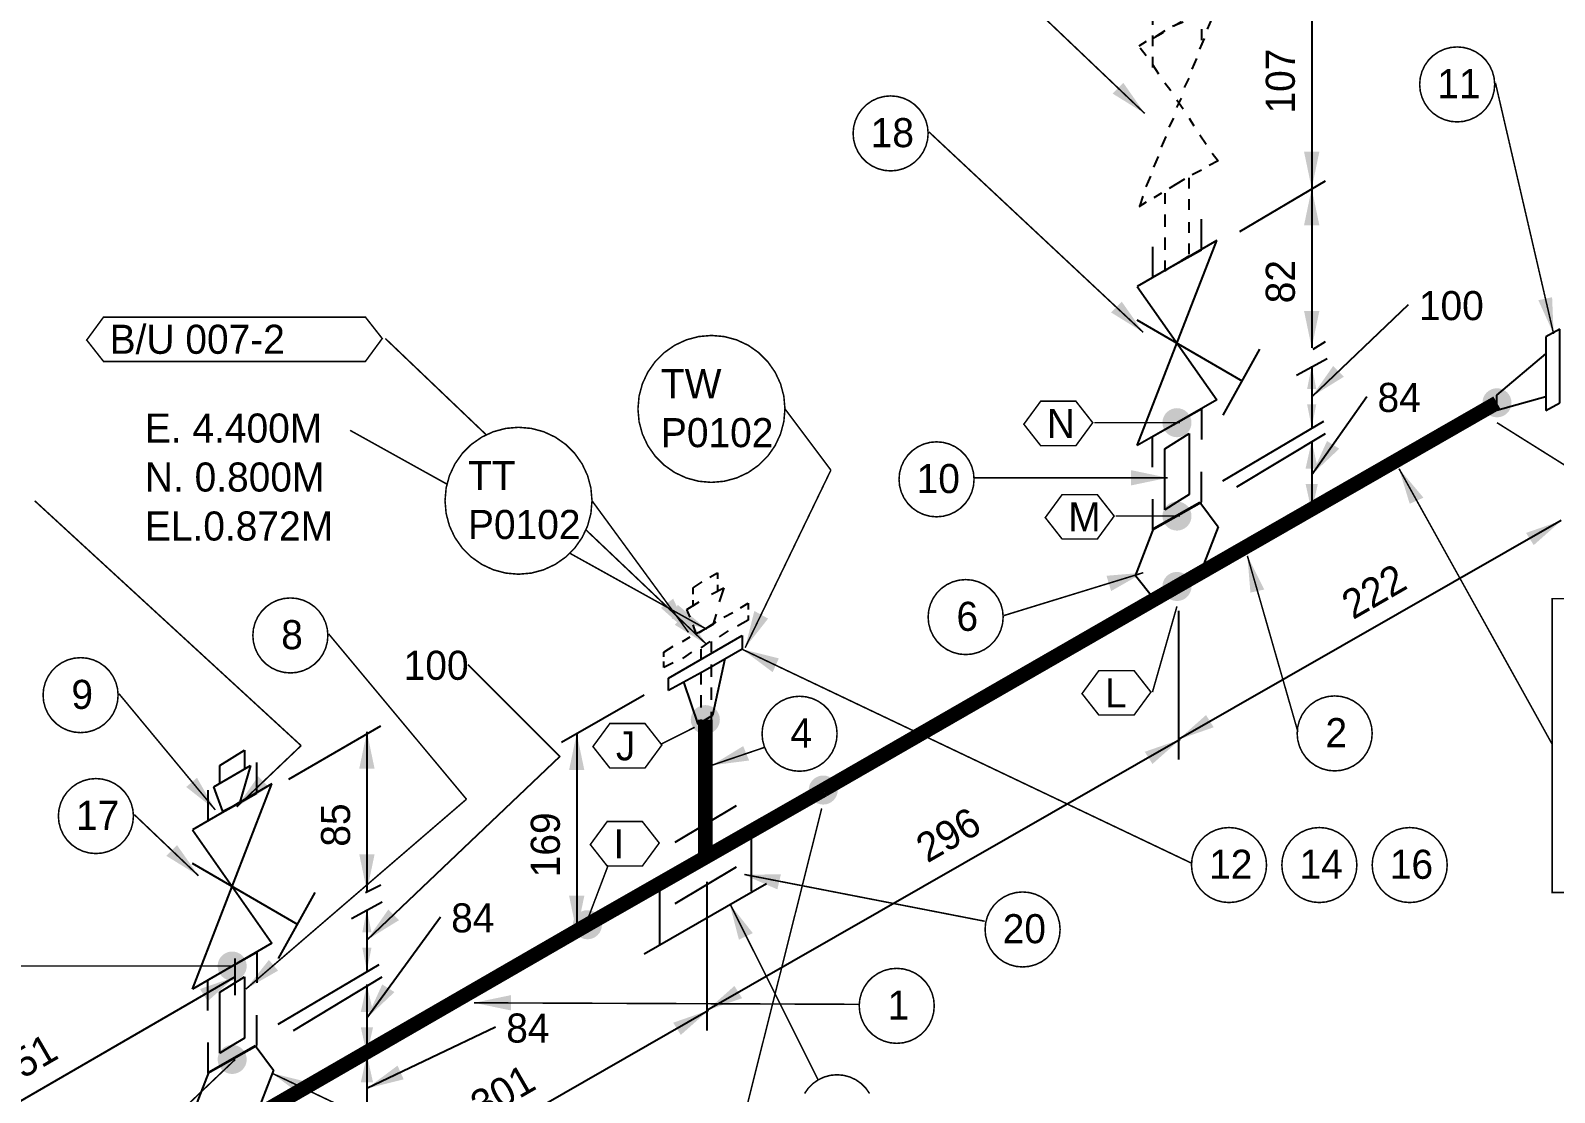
# Model space of a CAD drawing. Extents: x -4 to 431, y -3 to 272.
# Drawn here: x 75.4 to 175, y 141 to 210.4 of the extents above; entities that cross this region are included whole.
import ezdxf

# ---------------------------------------------------------------- set-up
doc = ezdxf.new("R2010")
doc.units = 0
doc.header["$LTSCALE"] = 10
doc.layers.get('0').update_dxf_attribs({"lineweight": 0})
for name, color, linetype in [('DIMENSION', 2, 'Continuous'), ('INTERNAL', 3, 'Continuous'), ('PIPE', 7, 'Continuous'), ('TEXT2', 40, 'Continuous'), ('WELDS', 7, 'Continuous')]:
    doc.layers.add(name, color=color, linetype=linetype)
doc.styles.add('framdcn', font='', dxfattribs={"height": 2.5})
doc.styles.get("Standard").update_dxf_attribs({"font": ''})
doc.styles.get('framdcn').set_extended_font_data('Franklin Gothic Medium Cond')
doc.styles.get('Standard').set_extended_font_data('Franklin Gothic Medium Cond')

# ---------------------------------------------------------------- blocks, each defined once
blk = doc.blocks.new('block10')
at = {"layer": 'TEXT2'}
blk.add_hatch(color=256, dxfattribs=at).paths.add_polyline_path([(0, 0), (2.4, -0.6), (2, -1.5)])
at = {"layer": 'TEXT2', "linetype": 'ByBlock', "const_width": 0.1, "flags": 128}
blk.add_lwpolyline([(16.8, -8), (0, 0)], dxfattribs=at)
blk = doc.blocks.new('block11')
at = {"layer": 'TEXT2'}
blk.add_hatch(color=256, dxfattribs=at).paths.add_polyline_path([(0, 0), (1.5, 1.9), (2.1, 1.2)])
at = {"layer": 'TEXT2', "linetype": 'ByBlock', "const_width": 0.1, "flags": 128}
blk.add_lwpolyline([(14.4, 12.4), (0, 0)], dxfattribs=at)
blk = doc.blocks.new('block12')
at = {"layer": 'TEXT2'}
blk.add_hatch(color=256, dxfattribs=at).paths.add_polyline_path([(0, 0), (-2.1, 1.3), (-1.4, 2)])
at = {"layer": 'TEXT2', "linetype": 'ByBlock', "const_width": 0.1, "flags": 128}
blk.add_lwpolyline([(-4.2, 4), (0, 0)], dxfattribs=at)
blk = doc.blocks.new('block13')
at = {"layer": 'TEXT2'}
blk.add_hatch(color=256, dxfattribs=at).paths.add_polyline_path([(0, 0), (1.4, 2), (2.1, 1.3)])
at = {"layer": 'TEXT2', "linetype": 'ByBlock', "const_width": 0.1, "flags": 128}
blk.add_lwpolyline([(4.2, 4), (0, 0)], dxfattribs=at)
blk = doc.blocks.new('block15')
at = {"layer": 'TEXT2'}
blk.add_hatch(color=256, dxfattribs=at).paths.add_polyline_path([(0, 0), (-1.9, 1.5), (-1.2, 2.1)])
at = {"layer": 'TEXT2', "linetype": 'ByBlock', "const_width": 0.1, "flags": 128}
blk.add_lwpolyline([(-6.3, 7.6), (0, 0)], dxfattribs=at)
blk = doc.blocks.new('block17')
at = {"layer": 'TEXT2'}
blk.add_hatch(color=256, dxfattribs=at).paths.add_polyline_path([(0, 0), (2.4, -0.6), (2, -1.5)])
at = {"layer": 'TEXT2', "linetype": 'ByBlock', "const_width": 0.1, "flags": 128}
blk.add_lwpolyline([(29.4, -14), (0, 0)], dxfattribs=at)
blk = doc.blocks.new('block18')
at = {"layer": 'TEXT2'}
blk.add_hatch(color=256, dxfattribs=at).paths.add_polyline_path([(0, 0), (0.6, 2.4), (1.5, 1.9)])
at = {"layer": 'TEXT2', "linetype": 'ByBlock', "const_width": 0.1, "flags": 128}
blk.add_lwpolyline([(5.6, 11.6), (0, 0)], dxfattribs=at)
blk = doc.blocks.new('block19')
at = {"layer": 'TEXT2', "style": 'framdcn'}
for s, p in [('TW', (0, 0)), ('P0102', (0, -3.2))]:
    blk.add_text(s, height=1.9, dxfattribs=at).set_placement(p)
blk = doc.blocks.new('block20')
at = {"layer": 'TEXT2', "style": 'framdcn'}
for s, p in [('E. 4.400M', (0, 0)), ('N. 0.800M', (0, -3.2)), ('EL.0.872M', (0, -6.4))]:
    blk.add_text(s, height=1.9, dxfattribs=at).set_placement(p)
blk = doc.blocks.new('block21')
at = {"layer": 'TEXT2', "style": 'framdcn'}
for s, p in [('TT', (0, 0)), ('P0102', (0, -3.2))]:
    blk.add_text(s, height=1.9, dxfattribs=at).set_placement(p)
blk = doc.blocks.new('block24')
at = {"layer": 'TEXT2'}
blk.add_hatch(color=256, dxfattribs=at).paths.add_polyline_path([(0, 0), (-2.1, -1.2), (-2.4, -0.2)])
at = {"layer": 'TEXT2', "linetype": 'ByBlock', "const_width": 0.1, "flags": 128}
blk.add_lwpolyline([(-9.1, -2.8), (0, 0)], dxfattribs=at)
blk = doc.blocks.new('block25')
at = {"layer": 'TEXT2'}
blk.add_hatch(color=256, dxfattribs=at).paths.add_polyline_path([(0, 0), (-2.4, -0.5), (-2.4, 0.5)])
at = {"layer": 'TEXT2', "linetype": 'ByBlock', "const_width": 0.1, "flags": 128}
blk.add_lwpolyline([(-12.6, 0), (0, 0)], dxfattribs=at)
blk = doc.blocks.new('block26')
at = {"layer": 'TEXT2'}
blk.add_hatch(color=256, dxfattribs=at).paths.add_polyline_path([(0, 0), (-2.1, 1.3), (-1.4, 2)])
at = {"layer": 'TEXT2', "linetype": 'ByBlock', "const_width": 0.1, "flags": 128}
blk.add_lwpolyline([(-14, 13.1), (0, 0)], dxfattribs=at)
blk = doc.blocks.new('block27')
at = {"layer": 'TEXT2'}
blk.add_hatch(color=256, dxfattribs=at).paths.add_polyline_path([(0, 0), (-2.1, 1.3), (-1.4, 2)])
at = {"layer": 'TEXT2', "linetype": 'ByBlock', "const_width": 0.1, "flags": 128}
blk.add_lwpolyline([(-8.4, 8), (0, 0)], dxfattribs=at)
blk = doc.blocks.new('block32')
at = {"layer": 'TEXT2'}
blk.add_hatch(color=256, dxfattribs=at).paths.add_polyline_path([(0, 0), (1.1, -2.2), (0.2, -2.4)])
at = {"layer": 'TEXT2', "linetype": 'ByBlock', "const_width": 0.1, "flags": 128}
blk.add_lwpolyline([(3.3, -11.5), (0, 0)], dxfattribs=at)
blk = doc.blocks.new('block33')
at = {"layer": 'TEXT2'}
blk.add_hatch(color=256, dxfattribs=at).paths.add_polyline_path([(0, 0), (-1, 2.2), (-0.1, 2.4)])
at = {"layer": 'TEXT2', "linetype": 'ByBlock', "const_width": 0.1, "flags": 128}
blk.add_lwpolyline([(-3.8, 16.4), (0, 0)], dxfattribs=at)
blk = doc.blocks.new('block42')
at = {"layer": 'TEXT2', "linetype": 'ByBlock', "const_width": 0.1, "flags": 128}
for points in [[(6.3, -3.5), (0, 0)], [(23.3, -13), (14.3, -8)]]:
    blk.add_lwpolyline(points, dxfattribs=at)
blk = doc.blocks.new('block52')
at = {"layer": 'PIPE', "linetype": 'ByBlock', "flags": 128}
for points in [[(1.6, 5.5), (1.6, 7.5)], [(-1.6, 5.7), (-1.6, 3.7)], [(-1.6, 3.7), (1.6, 5.5)], [(-1.5, 3.8), (1.5, 5.5)], [(1.5, 5.5), (2.7, 3.9)], [(-2.7, 0.7), (-1.5, 3.8)], [(2.7, 3.9), (1.5, 0.8)], [(-1.5, -0.8), (-2.7, 0.7)], [(0, 0), (-1.5, -0.8)], [(1.5, 0.8), (0, 0)]]:
    blk.add_lwpolyline(points, dxfattribs=at)
at = {"flags": 1}
for tag in ['Tag', 'UCI', 'Pipe Ref', 'Description', 'Key']:
    blk.add_attdef(tag, (0, 0), '', height=1, dxfattribs=at)
blk = doc.blocks.new('block53')
at = {"layer": 'PIPE', "linetype": 'ByBlock', "flags": 128}
for points in [[(-0.8, 3.5), (0.8, 4.5)], [(0.8, 4.5), (0.8, 0.5)], [(-0.8, -0.5), (-0.8, 3.5)], [(0, 0), (-0.8, -0.5)], [(0.8, 0.5), (0, 0)]]:
    blk.add_lwpolyline(points, dxfattribs=at)
at = {"flags": 1}
for tag in ['Tag', 'UCI', 'Pipe Ref', 'Description', 'Key']:
    blk.add_attdef(tag, (0, 0), '', height=1, dxfattribs=at)
blk = doc.blocks.new('block54')
at = {"layer": 'PIPE', "linetype": 'ByBlock', "flags": 128}
for points in [[(0, 12.4), (0, 14.4)], [(1, 13), (-4.2, 10)], [(-4.2, -0.4), (1, 13)], [(-3.2, 12.6), (-3.2, 10.6)], [(-3.2, 10.6), (0, 12.4)], [(-4.2, 10), (1, 2.6)], [(2.7, 3.8), (-4.2, 7.8)], [(3.8, 5.9), (1.4, 1.6)], [(-3.2, 0.2), (0, 2)], [(1, 2.6), (-1.6, 1.1)], [(0, 2), (0, 0)], [(-1.6, 1.1), (-4.2, -0.4)], [(-3.2, -1.8), (-3.2, 0.2)]]:
    blk.add_lwpolyline(points, dxfattribs=at)
at = {"flags": 1}
for tag in ['Tag', 'UCI', 'Pipe Ref', 'Description', 'Key']:
    blk.add_attdef(tag, (0, 0), '', height=1, dxfattribs=at)
blk = doc.blocks.new('block55')
at = {"layer": 'PIPE', "linetype": 'ByBlock', "flags": 128}
for points in [[(-0.8, 2.7), (0.8, 3.7)], [(0.8, 3.7), (0.8, 2.5)], [(-1.2, 1.3), (1.2, 2.7)], [(-0.8, 1.5), (-0.8, 2.7)], [(1.2, 2.7), (0.5, 0.3)], [(-0.6, -0.3), (-1.2, 1.3)], [(0, 0), (-0.6, -0.3)], [(0.5, 0.3), (0, 0)]]:
    blk.add_lwpolyline(points, dxfattribs=at)
at = {"flags": 1}
for tag in ['Tag', 'UCI', 'Pipe Ref', 'Description', 'Key']:
    blk.add_attdef(tag, (0, 0), '', height=1, dxfattribs=at)
blk = doc.blocks.new('block56')
at = {"layer": 'PIPE', "linetype": 'ByBlock', "const_width": 0.95, "flags": 128}
blk.add_lwpolyline([(23.2, 13.4), (0, 0)], dxfattribs=at)
at = {"flags": 1}
for tag in ['Tag', 'UCI', 'Pipe Ref', 'Description', 'Key']:
    blk.add_attdef(tag, (0, 0), '', height=1, dxfattribs=at)
blk = doc.blocks.new('block57')
at = {"layer": 'PIPE', "linetype": 'ByBlock', "const_width": 0.95, "flags": 128}
for points in [[(7.7, 13.4), (7.7, 4.4)], [(15.4, 8.8), (7.7, 4.4)], [(7.7, 4.4), (0, 0)]]:
    blk.add_lwpolyline(points, dxfattribs=at)
at = {"flags": 1}
for tag in ['Tag', 'UCI', 'Pipe Ref', 'Description', 'Key']:
    blk.add_attdef(tag, (0, 0), '', height=1, dxfattribs=at)
blk = doc.blocks.new('block58')
at = {"layer": 'PIPE', "linetype": 'ByBlock', "flags": 128}
for points in [[(-2.4, -0.5), (2.4, 2.3)], [(2.4, 2.3), (2.4, 1.4)], [(2.4, 1.4), (0, 0)], [(0, 0), (-2.4, -1.3)], [(0.5, -2.9), (1.3, 0.8)], [(-2.4, -1.3), (-2.4, -0.5)], [(-1.4, -0.8), (-0.5, -3.5)], [(-0.5, -3.5), (0.5, -2.9)]]:
    blk.add_lwpolyline(points, dxfattribs=at)
at = {"flags": 1}
for tag in ['Tag', 'UCI', 'Pipe Ref', 'Description', 'Key']:
    blk.add_attdef(tag, (0, 0), '', height=1, dxfattribs=at)
blk = doc.blocks.new('block59')
at = {"layer": 'PIPE', "flags": 128}
for points in [[(1.1, 0.7), (1.7, 1)], [(2.2, 1.3), (2.7, 1.6)], [(2.7, 1.6), (2.7, 1.2)], [(-0.5, -0.3), (0, 0)], [(0, 0), (0.6, 0.4)], [(2.7, 0.5), (2, 0.1)], [(2.7, 0.8), (2.7, 0.5)], [(-1.6, -0.9), (-1.1, -0.6)], [(0.2, -0.9), (-0.4, -1.3)], [(0.3, -1.6), (0.3, -0.9)], [(1.4, -0.2), (0.8, -0.6)], [(-2.8, -1.6), (-2.2, -1.2)], [(-2.8, -1.9), (-2.8, -1.6)], [(-1, -1.6), (-1.6, -2)], [(-0.4, -1.4), (-0.4, -2.1)], [(-2.8, -2.6), (-2.8, -2.2)], [(-2.2, -2.3), (-2.8, -2.6)], [(-0.4, -2.9), (-0.4, -3.7)], [(0.3, -3.2), (0.3, -2.4)], [(0.3, -4.7), (0.3, -3.9)], [(-0.4, -4.4), (-0.4, -5.2)], [(0.3, -6.2), (0.3, -5.5)], [(-0.4, -6), (-0.4, -6.7)], [(-0.4, -6.7), (0.2, -6.3)]]:
    blk.add_lwpolyline(points, dxfattribs=at)
at = {"flags": 1}
for tag in ['Tag', 'UCI', 'Pipe Ref', 'Description', 'Key']:
    blk.add_attdef(tag, (0, 0), '', height=1, dxfattribs=at)
blk = doc.blocks.new('block60')
at = {"layer": 'PIPE', "flags": 128}
for points in [[(-0.8, 2.7), (-0.2, 3.1)], [(0.3, 3.4), (0.8, 3.7)], [(0.8, 3.7), (0.8, 3.3)], [(-0.8, 2.3), (-0.8, 2.7)], [(0.4, 2.3), (1.2, 2.7)], [(0.8, 2.9), (0.8, 2.5)], [(1.2, 2.7), (0.9, 1.8)], [(-1.2, 1.3), (-0.4, 1.8)], [(-1, 0.8), (-1.2, 1.3)], [(-0.8, 1.5), (-0.8, 1.9)], [(0.7, 1), (0.5, 0.3)], [(-0.6, -0.3), (-0.8, 0.3)], [(0, 0), (-0.6, -0.3)], [(0.5, 0.3), (0, 0)]]:
    blk.add_lwpolyline(points, dxfattribs=at)
at = {"flags": 1}
for tag in ['Tag', 'UCI', 'Pipe Ref', 'Description', 'Key']:
    blk.add_attdef(tag, (0, 0), '', height=1, dxfattribs=at)
blk = doc.blocks.new('block63')
at = {"layer": 'PIPE', "linetype": 'ByBlock', "const_width": 0.95, "flags": 128}
blk.add_lwpolyline([(23.1, 13.3), (0, 0)], dxfattribs=at)
at = {"flags": 1}
for tag in ['Tag', 'UCI', 'Pipe Ref', 'Description', 'Key']:
    blk.add_attdef(tag, (0, 0), '', height=1, dxfattribs=at)
blk = doc.blocks.new('block64')
at = {"layer": 'PIPE', "linetype": 'ByBlock', "flags": 128}
for points in [[(1.6, 5.5), (1.6, 7.5)], [(-1.6, 5.7), (-1.6, 3.7)], [(-1.6, 3.7), (1.6, 5.5)], [(-1.5, 3.8), (1.5, 5.5)], [(1.5, 5.5), (2.7, 3.9)], [(-2.7, 0.7), (-1.5, 3.8)], [(2.7, 3.9), (1.5, 0.8)], [(-1.5, -0.8), (-2.7, 0.7)], [(0, 0), (-1.5, -0.8)], [(1.5, 0.8), (0, 0)]]:
    blk.add_lwpolyline(points, dxfattribs=at)
at = {"flags": 1}
for tag in ['Tag', 'UCI', 'Pipe Ref', 'Description', 'Key']:
    blk.add_attdef(tag, (0, 0), '', height=1, dxfattribs=at)
blk = doc.blocks.new('block65')
at = {"layer": 'PIPE', "linetype": 'ByBlock', "flags": 128}
for points in [[(-0.8, 3.5), (0.8, 4.5)], [(0.8, 4.5), (0.8, 0.5)], [(-0.8, -0.5), (-0.8, 3.5)], [(0, 0), (-0.8, -0.5)], [(0.8, 0.5), (0, 0)]]:
    blk.add_lwpolyline(points, dxfattribs=at)
at = {"flags": 1}
for tag in ['Tag', 'UCI', 'Pipe Ref', 'Description', 'Key']:
    blk.add_attdef(tag, (0, 0), '', height=1, dxfattribs=at)
blk = doc.blocks.new('block66')
at = {"layer": 'PIPE', "linetype": 'ByBlock', "flags": 128}
for points in [[(0, 12.4), (0, 14.4)], [(1, 13), (-4.2, 10)], [(-4.2, -0.4), (1, 13)], [(-3.2, 12.6), (-3.2, 10.6)], [(-3.2, 10.6), (0, 12.4)], [(-4.2, 10), (1, 2.6)], [(2.7, 3.8), (-4.2, 7.8)], [(3.8, 5.9), (1.4, 1.6)], [(-3.2, 0.2), (0, 2)], [(1, 2.6), (-1.6, 1.1)], [(0, 2), (0, 0)], [(-1.6, 1.1), (-4.2, -0.4)], [(-3.2, -1.8), (-3.2, 0.2)]]:
    blk.add_lwpolyline(points, dxfattribs=at)
at = {"flags": 1}
for tag in ['Tag', 'UCI', 'Pipe Ref', 'Description', 'Key']:
    blk.add_attdef(tag, (0, 0), '', height=1, dxfattribs=at)
blk = doc.blocks.new('block67')
at = {"layer": 'PIPE', "flags": 128}
for points in [[(2.5, 11.4), (2.7, 12)], [(1.5, 11.3), (0.9, 11)], [(2.6, 11.9), (2.1, 11.6)], [(-0.8, 10), (-1.4, 9.6)], [(0.3, 10.6), (-0.2, 10.3)], [(2, 10.1), (2.3, 10.8)], [(-2, 9.3), (-2.5, 9)], [(1.5, 8.8), (1.8, 9.5)], [(-2.4, 8.9), (-2, 8.4)], [(1, 7.5), (1.3, 8.2)], [(-1.6, 7.8), (-1.2, 7.2)], [(-0.8, 6.6), (-0.4, 6.1)], [(0.5, 6.3), (0.8, 6.9)], [(0, 5), (0.3, 5.6)], [(0, 5.5), (0.4, 4.9)], [(-0.5, 3.7), (-0.2, 4.3)], [(0.8, 4.3), (1.1, 3.8)], [(-1, 2.4), (-0.7, 3.1)], [(1.5, 3.2), (1.9, 2.6)], [(2.3, 2), (2.7, 1.5)], [(-1.5, 1.1), (-1.2, 1.8)], [(2.7, 1.5), (2.1, 1.2)], [(-2, -0.2), (-1.7, 0.5)], [(0, 0), (-0.5, -0.3)], [(0.5, 0.3), (0, 0)], [(0.8, -0.3), (0.8, 0.4)], [(1.6, 0.9), (1, 0.6)], [(-2.4, -1.4), (-2.2, -0.8)], [(-1, -0.6), (-1.5, -0.9)], [(-0.8, -0.6), (-0.8, -1.3)], [(-2, -1.2), (-2.5, -1.5)], [(0.8, -1.7), (0.8, -1)], [(-0.8, -2), (-0.8, -2.8)], [(0.8, -3.2), (0.8, -2.5)], [(-0.8, -3.5), (-0.8, -4.3)], [(0.8, -4.6), (0.8, -3.9)], [(0.3, -5), (0.8, -4.7)], [(-0.8, -5), (-0.8, -5.7)], [(-0.8, -5.7), (-0.2, -5.3)]]:
    blk.add_lwpolyline(points, dxfattribs=at)
at = {"flags": 1}
for tag in ['Tag', 'UCI', 'Pipe Ref', 'Description', 'Key']:
    blk.add_attdef(tag, (0, 0), '', height=1, dxfattribs=at)
blk = doc.blocks.new('block68')
at = {"layer": 'PIPE', "flags": 128}
for points in [[(0, 4.5), (0, 3.7)], [(0, 3), (0, 2.3)], [(-3.2, 2.7), (-3.2, 1.9)], [(-0.6, 2.1), (0, 2.4)], [(-3.2, 1.2), (-3.2, 0.5)], [(-3.2, 0.6), (-2.5, 1)], [(-1.9, 1.4), (-1.2, 1.7)], [(0, 1.6), (0, 0.9)], [(-0.6, -0.3), (0, 0)], [(0, 0.2), (0, -0.5)], [(-3.2, -0.2), (-3.2, -0.9)], [(-1.9, -1), (-1.2, -0.7)], [(-3.2, -1.8), (-2.5, -1.4)], [(-3.2, -1.6), (-3.2, -2.3)], [(0, -1.2), (0, -1.9)], [(-3.2, -3), (-3.2, -3.7)]]:
    blk.add_lwpolyline(points, dxfattribs=at)
at = {"flags": 1}
for tag in ['Tag', 'UCI', 'Pipe Ref', 'Description', 'Key']:
    blk.add_attdef(tag, (0, 0), '', height=1, dxfattribs=at)
blk = doc.blocks.new('block70')
at = {"layer": 'PIPE', "linetype": 'ByBlock', "const_width": 0.95, "flags": 128}
blk.add_lwpolyline([(20.9, 12), (0, 0)], dxfattribs=at)
at = {"flags": 1}
for tag in ['Tag', 'UCI', 'Pipe Ref', 'Description', 'Key']:
    blk.add_attdef(tag, (0, 0), '', height=1, dxfattribs=at)
blk = doc.blocks.new('block71')
at = {"layer": 'PIPE', "linetype": 'ByBlock', "flags": 128}
for points in [[(0.9, 2.9), (0, 2.4)], [(0, 2.4), (0, 0)], [(0.9, -1.9), (0.9, 2.9)], [(-3.2, -1.4), (0, 1.3)], [(0, 0), (0, -2.4)], [(-3.2, -2.4), (-3.2, -1.4)], [(0, -1.5), (-3.2, -2.4)], [(0, -2.4), (0.9, -1.9)]]:
    blk.add_lwpolyline(points, dxfattribs=at)
at = {"flags": 1}
for tag in ['Tag', 'UCI', 'Pipe Ref', 'Description', 'Key']:
    blk.add_attdef(tag, (0, 0), '', height=1, dxfattribs=at)
blk = doc.blocks.new('block81')
at = {"layer": 'WELDS'}
h = blk.add_hatch(color=256, dxfattribs=at)
edge = h.paths.add_edge_path(flags=0)
edge.add_arc((0, 0), 0.95, 0, 360)
at = {"flags": 1}
for tag in ['Tag', 'UCI', 'Pipe Ref', 'Description', 'Key']:
    blk.add_attdef(tag, (0, 0), '', height=1, dxfattribs=at)
blk = doc.blocks.new('block82')
at = {"layer": 'WELDS'}
h = blk.add_hatch(color=256, dxfattribs=at)
edge = h.paths.add_edge_path(flags=0)
edge.add_arc((0, 0), 0.95, 0, 360)
at = {"flags": 1}
for tag in ['Tag', 'UCI', 'Pipe Ref', 'Description', 'Key']:
    blk.add_attdef(tag, (0, 0), '', height=1, dxfattribs=at)
blk = doc.blocks.new('block83')
at = {"layer": 'WELDS'}
h = blk.add_hatch(color=256, dxfattribs=at)
edge = h.paths.add_edge_path(flags=0)
edge.add_arc((0, 0), 0.95, 0, 360)
at = {"flags": 1}
for tag in ['Tag', 'UCI', 'Pipe Ref', 'Description', 'Key']:
    blk.add_attdef(tag, (0, 0), '', height=1, dxfattribs=at)
blk = doc.blocks.new('block84')
at = {"layer": 'WELDS'}
h = blk.add_hatch(color=256, dxfattribs=at)
edge = h.paths.add_edge_path(flags=0)
edge.add_arc((0, 0), 0.95, 0, 360)
at = {"flags": 1}
for tag in ['Tag', 'UCI', 'Pipe Ref', 'Description', 'Key']:
    blk.add_attdef(tag, (0, 0), '', height=1, dxfattribs=at)
blk = doc.blocks.new('block85')
at = {"layer": 'WELDS'}
h = blk.add_hatch(color=256, dxfattribs=at)
edge = h.paths.add_edge_path(flags=0)
edge.add_arc((0, 0), 0.95, 0, 360)
at = {"flags": 1}
for tag in ['Tag', 'UCI', 'Pipe Ref', 'Description', 'Key']:
    blk.add_attdef(tag, (0, 0), '', height=1, dxfattribs=at)
blk = doc.blocks.new('block86')
at = {"layer": 'WELDS'}
h = blk.add_hatch(color=256, dxfattribs=at)
edge = h.paths.add_edge_path(flags=0)
edge.add_arc((0, 0), 0.95, 0, 360)
at = {"flags": 1}
for tag in ['Tag', 'UCI', 'Pipe Ref', 'Description', 'Key']:
    blk.add_attdef(tag, (0, 0), '', height=1, dxfattribs=at)
blk = doc.blocks.new('block87')
at = {"layer": 'WELDS'}
h = blk.add_hatch(color=256, dxfattribs=at)
edge = h.paths.add_edge_path(flags=0)
edge.add_arc((0, 0), 0.95, 0, 360)
at = {"flags": 1}
for tag in ['Tag', 'UCI', 'Pipe Ref', 'Description', 'Key']:
    blk.add_attdef(tag, (0, 0), '', height=1, dxfattribs=at)
blk = doc.blocks.new('block88')
at = {"layer": 'WELDS'}
h = blk.add_hatch(color=256, dxfattribs=at)
edge = h.paths.add_edge_path(flags=0)
edge.add_arc((0, 0), 0.95, 0, 360)
at = {"flags": 1}
for tag in ['Tag', 'UCI', 'Pipe Ref', 'Description', 'Key']:
    blk.add_attdef(tag, (0, 0), '', height=1, dxfattribs=at)
blk = doc.blocks.new('block89')
at = {"layer": 'WELDS'}
h = blk.add_hatch(color=256, dxfattribs=at)
edge = h.paths.add_edge_path(flags=0)
edge.add_arc((0, 0), 0.95, 0, 360)
at = {"flags": 1}
for tag in ['Tag', 'UCI', 'Pipe Ref', 'Description', 'Key']:
    blk.add_attdef(tag, (0, 0), '', height=1, dxfattribs=at)

msp = doc.modelspace()

# ---------------------------------------------------------------- hatches: boundary and pattern name
at = {"layer": 'DIMENSION'}
for points in [[(159.1, 200.1), (158.6, 202.5), (159.6, 202.5)], [(159.1, 200.1), (159.6, 197.7), (158.6, 197.7)], [(159.1, 189.7), (158.6, 192.1), (159.6, 192.1)], [(159.1, 188.5), (159.4, 187), (158.8, 187)], [(159.1, 186.5), (160.5, 188.5), (161.2, 187.8)], [(159.1, 184.5), (158.8, 186), (159.4, 186)], [(159.1, 183.6), (159.5, 181.8), (158.7, 181.8)], [(159.1, 181.4), (160.1, 183.6), (160.9, 183.1)], [(159.1, 179), (158.7, 180.8), (159.5, 180.8)], [(175.4, 178.4), (173.6, 176.8), (173.1, 177.6)], [(150.4, 164.1), (152.2, 165.7), (152.7, 164.9)], [(97.4, 164.6), (97.9, 162.2), (96.9, 162.2)], [(111.1, 164.5), (111.6, 162.1), (110.6, 162.1)], [(150.5, 164.1), (148.7, 162.5), (148.2, 163.3)], [(97.4, 154.2), (96.9, 156.6), (97.9, 156.6)], [(111.1, 151.5), (110.6, 153.9), (111.6, 153.9)], [(97.4, 153), (97.7, 151.5), (97.1, 151.5)], [(97.4, 151), (98.8, 153), (99.5, 152.3)], [(97.4, 149), (97.1, 150.5), (97.7, 150.5)], [(88.8, 148.6), (87, 147), (86.5, 147.8)], [(97.4, 148.1), (97.8, 146.3), (97, 146.3)], [(97.4, 145.9), (98.4, 148.1), (99.2, 147.6)], [(119.6, 146.4), (121.4, 148), (121.9, 147.2)], [(119.7, 146.4), (117.9, 144.8), (117.4, 145.6)], [(97.4, 143.5), (97, 145.3), (97.8, 145.3)], [(97.4, 143.5), (97.8, 141.7), (97, 141.7)], [(97.4, 141.3), (99.4, 142.8), (99.8, 141.9)]]:
    msp.add_hatch(color=256, dxfattribs=at).paths.add_polyline_path(points)
at = {"layer": 'TEXT2'}
for points in [[(164.8, 181.8), (166.4, 179.9), (165.5, 179.5)], [(118.4, 171.1), (116.6, 172.7), (117.4, 173.3)], [(119.6, 171.3), (117.3, 172), (117.7, 172.9)], [(119.6, 170.3), (117.5, 171.6), (118.2, 172.3)], [(119.922, 162.417), (121.972, 163.67), (122.362, 162.728)], [(121.999, 155.273), (124.434, 155.289), (124.206, 154.31)], [(121.09, 153.359), (122.603, 151.451), (121.692, 151.027)], [(104.4, 146.9), (106.8, 147.4), (106.8, 146.4)]]:
    msp.add_hatch(color=256, dxfattribs=at).paths.add_polyline_path(points)

# ---------------------------------------------------------------- linework, layer by layer
at = {"layer": 'DIMENSION', "linetype": 'ByBlock', "flags": 128}
for points in [[(159.1, 215.7), (159.1, 200.1)], [(154.4, 197.3), (160, 200.6)], [(159.1, 200.1), (159.1, 189.7)], [(165.4, 192.5), (159.1, 186.5)], [(159.2, 189.6), (160, 190.1)], [(158.1, 187.9), (160.1, 189)], [(159.1, 188.5), (159.1, 184.5)], [(162.7, 186.5), (159.1, 181.4)], [(153.3, 181), (159.9, 184.9)], [(154.2, 180.6), (160, 184.1)], [(159.1, 183.6), (159.1, 179)], [(158.1, 178.4), (160.1, 179.5)], [(175.4, 178.4), (150.4, 164.1)], [(150.4, 172.5), (150.4, 162.8)], [(104, 169), (110, 163)], [(115.5, 167), (110.1, 163.9)], [(92.3, 161.5), (98.3, 165)], [(97.4, 164.6), (97.4, 154.2)], [(111.1, 164.5), (111.1, 151.5)], [(150.5, 164.1), (119.6, 146.4)], [(110, 163), (97.4, 151)], [(97.3, 154.1), (98.3, 154.6)], [(119.6, 154.8), (119.6, 145.1)], [(96.4, 152.4), (98.4, 153.5)], [(97.4, 153), (97.4, 149)], [(102.2, 152.5), (97.4, 145.9)], [(112, 152), (110, 150.9)], [(88.8, 147.4), (88.8, 149.8)], [(91.6, 145.5), (98.2, 149.4)], [(88.8, 148.6), (61, 132.5)], [(92.6, 145.1), (98.4, 148.6)], [(97.4, 148.1), (97.4, 143.5)], [(119.7, 146.4), (88.7, 128.6)], [(105.8, 145.3), (97.4, 141.3)], [(96.4, 142.9), (98.4, 144)], [(97.4, 143.5), (97.4, 138.9)]]:
    msp.add_lwpolyline(points, dxfattribs=at)
at = {"layer": 'INTERNAL', "linetype": 'ByBlock', "const_width": 0.1, "flags": 128}
msp.add_lwpolyline([(80.2, 188.8), (79.1, 190.2), (80.2, 191.7), (97.3, 191.7), (98.4, 190.3), (97.3, 188.8)], close=True, dxfattribs=at)
for points in [[(105.2, 184), (98.6, 190.3)], [(105.2, 184), (98.6, 190.3)], [(105.2, 184), (98.6, 190.3)], [(105.2, 184), (98.6, 190.3)], [(105.2, 184), (98.6, 190.3)], [(119.6, 170.3), (111.7, 177.8)], [(119.6, 170.3), (111.7, 177.8)], [(119.6, 170.3), (111.7, 177.8)], [(119.6, 170.3), (111.7, 177.8)], [(119.6, 170.3), (111.7, 177.8)]]:
    msp.add_lwpolyline(points, dxfattribs=at)
at = {"layer": 'PIPE', "linetype": 'ByBlock', "flags": 128}
for points in [[(121.519, 159.762), (117.519, 157.362)], [(122.5, 158.2), (122.5, 154.2)], [(121.519, 155.762), (117.519, 153.362)], [(115.5, 150.1), (123.5, 154.7)], [(116.5, 154.7), (116.5, 150.7)]]:
    msp.add_lwpolyline(points, dxfattribs=at)
at = {"layer": 'TEXT2', "linetype": 'ByBlock', "const_width": 0.1, "flags": 128}
for points in [[(171.013, 206.475), (170.902, 206.062), (170.722, 205.675), (170.477, 205.325), (170.175, 205.023), (169.825, 204.778), (169.438, 204.598), (169.025, 204.487), (168.6, 204.45), (168.175, 204.487), (167.762, 204.598), (167.375, 204.778), (167.025, 205.023), (166.723, 205.325), (166.478, 205.675), (166.298, 206.062), (166.187, 206.475), (166.15, 206.9), (166.187, 207.325), (166.298, 207.738), (166.478, 208.125), (166.723, 208.475), (167.025, 208.777), (167.375, 209.022), (167.762, 209.202), (168.175, 209.313), (168.6, 209.35), (169.025, 209.313), (169.438, 209.202), (169.825, 209.022), (170.175, 208.777), (170.477, 208.475), (170.722, 208.125), (170.902, 207.738), (171.013, 207.325), (171.05, 206.9)], [(134.013, 203.275), (133.902, 202.862), (133.722, 202.475), (133.477, 202.125), (133.175, 201.823), (132.825, 201.578), (132.438, 201.398), (132.025, 201.287), (131.6, 201.25), (131.175, 201.287), (130.762, 201.398), (130.375, 201.578), (130.025, 201.823), (129.723, 202.125), (129.478, 202.475), (129.298, 202.862), (129.187, 203.275), (129.15, 203.7), (129.187, 204.125), (129.298, 204.538), (129.478, 204.925), (129.723, 205.275), (130.025, 205.577), (130.375, 205.822), (130.762, 206.002), (131.175, 206.113), (131.6, 206.15), (132.025, 206.113), (132.438, 206.002), (132.825, 205.822), (133.175, 205.577), (133.477, 205.275), (133.722, 204.925), (133.902, 204.538), (134.013, 204.125), (134.05, 203.7)], [(124.627, 184.866), (124.411, 184.058), (124.057, 183.3), (123.577, 182.615), (122.985, 182.023), (122.3, 181.543), (121.542, 181.189), (120.734, 180.973), (119.9, 180.9), (119.066, 180.973), (118.258, 181.189), (117.5, 181.543), (116.815, 182.023), (116.223, 182.615), (115.743, 183.3), (115.389, 184.058), (115.173, 184.866), (115.1, 185.7), (115.173, 186.534), (115.389, 187.342), (115.743, 188.1), (116.223, 188.785), (116.815, 189.377), (117.5, 189.857), (118.258, 190.211), (119.066, 190.427), (119.9, 190.5), (120.734, 190.427), (121.542, 190.211), (122.3, 189.857), (122.985, 189.377), (123.577, 188.785), (124.057, 188.1), (124.411, 187.342), (124.627, 186.534), (124.7, 185.7)], [(112.027, 178.866), (111.811, 178.058), (111.457, 177.3), (110.977, 176.615), (110.385, 176.023), (109.7, 175.543), (108.942, 175.189), (108.134, 174.973), (107.3, 174.9), (106.466, 174.973), (105.658, 175.189), (104.9, 175.543), (104.215, 176.023), (103.623, 176.615), (103.143, 177.3), (102.789, 178.058), (102.573, 178.866), (102.5, 179.7), (102.573, 180.534), (102.789, 181.342), (103.143, 182.1), (103.623, 182.785), (104.215, 183.377), (104.9, 183.857), (105.658, 184.211), (106.466, 184.427), (107.3, 184.5), (108.134, 184.427), (108.942, 184.211), (109.7, 183.857), (110.385, 183.377), (110.977, 182.785), (111.457, 182.1), (111.811, 181.342), (112.027, 180.534), (112.1, 179.7)], [(137.013, 180.675), (136.902, 180.262), (136.722, 179.875), (136.477, 179.525), (136.175, 179.223), (135.825, 178.978), (135.438, 178.798), (135.025, 178.687), (134.6, 178.65), (134.175, 178.687), (133.762, 178.798), (133.375, 178.978), (133.025, 179.223), (132.723, 179.525), (132.478, 179.875), (132.298, 180.262), (132.187, 180.675), (132.15, 181.1), (132.187, 181.525), (132.298, 181.938), (132.478, 182.325), (132.723, 182.675), (133.025, 182.977), (133.375, 183.222), (133.762, 183.402), (134.175, 183.513), (134.6, 183.55), (135.025, 183.513), (135.438, 183.402), (135.825, 183.222), (136.175, 182.977), (136.477, 182.675), (136.722, 182.325), (136.902, 181.938), (137.013, 181.525), (137.05, 181.1)], [(138.913, 171.675), (138.802, 171.262), (138.622, 170.875), (138.377, 170.525), (138.075, 170.223), (137.725, 169.978), (137.338, 169.798), (136.925, 169.687), (136.5, 169.65), (136.075, 169.687), (135.662, 169.798), (135.275, 169.978), (134.925, 170.223), (134.623, 170.525), (134.378, 170.875), (134.198, 171.262), (134.087, 171.675), (134.05, 172.1), (134.087, 172.525), (134.198, 172.938), (134.378, 173.325), (134.623, 173.675), (134.925, 173.977), (135.275, 174.222), (135.662, 174.402), (136.075, 174.513), (136.5, 174.55), (136.925, 174.513), (137.338, 174.402), (137.725, 174.222), (138.075, 173.977), (138.377, 173.675), (138.622, 173.325), (138.802, 172.938), (138.913, 172.525), (138.95, 172.1)], [(94.813, 170.475), (94.702, 170.062), (94.522, 169.675), (94.277, 169.325), (93.975, 169.023), (93.625, 168.778), (93.238, 168.598), (92.825, 168.487), (92.4, 168.45), (91.975, 168.487), (91.562, 168.598), (91.175, 168.778), (90.825, 169.023), (90.523, 169.325), (90.278, 169.675), (90.098, 170.062), (89.987, 170.475), (89.95, 170.9), (89.987, 171.325), (90.098, 171.738), (90.278, 172.125), (90.523, 172.475), (90.825, 172.777), (91.175, 173.022), (91.562, 173.202), (91.975, 173.313), (92.4, 173.35), (92.825, 173.313), (93.238, 173.202), (93.625, 173.022), (93.975, 172.777), (94.277, 172.475), (94.522, 172.125), (94.702, 171.738), (94.813, 171.325), (94.85, 170.9)], [(174.8, 154.1), (174.8, 173.3), (216, 173.3), (216, 154.1)], [(81.113, 166.575), (81.002, 166.162), (80.822, 165.775), (80.577, 165.425), (80.275, 165.123), (79.925, 164.878), (79.538, 164.698), (79.125, 164.587), (78.7, 164.55), (78.275, 164.587), (77.862, 164.698), (77.475, 164.878), (77.125, 165.123), (76.823, 165.425), (76.578, 165.775), (76.398, 166.162), (76.287, 166.575), (76.25, 167), (76.287, 167.425), (76.398, 167.838), (76.578, 168.225), (76.823, 168.575), (77.125, 168.877), (77.475, 169.122), (77.862, 169.302), (78.275, 169.413), (78.7, 169.45), (79.125, 169.413), (79.538, 169.302), (79.925, 169.122), (80.275, 168.877), (80.577, 168.575), (80.822, 168.225), (81.002, 167.838), (81.113, 167.425), (81.15, 167)], [(128.067, 164.052), (127.957, 163.639), (127.776, 163.252), (127.531, 162.903), (127.229, 162.601), (126.879, 162.356), (126.492, 162.175), (126.08, 162.065), (125.654, 162.027), (125.229, 162.065), (124.816, 162.175), (124.429, 162.356), (124.08, 162.601), (123.778, 162.903), (123.533, 163.252), (123.352, 163.639), (123.242, 164.052), (123.204, 164.477), (123.242, 164.903), (123.352, 165.315), (123.533, 165.702), (123.778, 166.052), (124.08, 166.354), (124.429, 166.599), (124.816, 166.78), (125.229, 166.89), (125.654, 166.927), (126.08, 166.89), (126.492, 166.78), (126.879, 166.599), (127.229, 166.354), (127.531, 166.052), (127.776, 165.702), (127.957, 165.315), (128.067, 164.903), (128.104, 164.477)], [(163.013, 164.075), (162.902, 163.662), (162.722, 163.275), (162.477, 162.925), (162.175, 162.623), (161.825, 162.378), (161.438, 162.198), (161.025, 162.087), (160.6, 162.05), (160.175, 162.087), (159.762, 162.198), (159.375, 162.378), (159.025, 162.623), (158.723, 162.925), (158.478, 163.275), (158.298, 163.662), (158.187, 164.075), (158.15, 164.5), (158.187, 164.925), (158.298, 165.338), (158.478, 165.725), (158.723, 166.075), (159.025, 166.377), (159.375, 166.622), (159.762, 166.802), (160.175, 166.913), (160.6, 166.95), (161.025, 166.913), (161.438, 166.802), (161.825, 166.622), (162.175, 166.377), (162.477, 166.075), (162.722, 165.725), (162.902, 165.338), (163.013, 164.925), (163.05, 164.5)], [(82.113, 158.675), (82.002, 158.262), (81.822, 157.875), (81.577, 157.525), (81.275, 157.223), (80.925, 156.978), (80.538, 156.798), (80.125, 156.687), (79.7, 156.65), (79.275, 156.687), (78.862, 156.798), (78.475, 156.978), (78.125, 157.223), (77.823, 157.525), (77.578, 157.875), (77.398, 158.262), (77.287, 158.675), (77.25, 159.1), (77.287, 159.525), (77.398, 159.938), (77.578, 160.325), (77.823, 160.675), (78.125, 160.977), (78.475, 161.222), (78.862, 161.402), (79.275, 161.513), (79.7, 161.55), (80.125, 161.513), (80.538, 161.402), (80.925, 161.222), (81.275, 160.977), (81.577, 160.675), (81.822, 160.325), (82.002, 159.938), (82.113, 159.525), (82.15, 159.1)], [(156.113, 155.475), (156.002, 155.062), (155.822, 154.675), (155.577, 154.325), (155.275, 154.023), (154.925, 153.778), (154.538, 153.598), (154.125, 153.487), (153.7, 153.45), (153.275, 153.487), (152.862, 153.598), (152.475, 153.778), (152.125, 154.023), (151.823, 154.325), (151.578, 154.675), (151.398, 155.062), (151.287, 155.475), (151.25, 155.9), (151.287, 156.325), (151.398, 156.738), (151.578, 157.125), (151.823, 157.475), (152.125, 157.777), (152.475, 158.022), (152.862, 158.202), (153.275, 158.313), (153.7, 158.35), (154.125, 158.313), (154.538, 158.202), (154.925, 158.022), (155.275, 157.777), (155.577, 157.475), (155.822, 157.125), (156.002, 156.738), (156.113, 156.325), (156.15, 155.9)], [(162.013, 155.475), (161.902, 155.062), (161.722, 154.675), (161.477, 154.325), (161.175, 154.023), (160.825, 153.778), (160.438, 153.598), (160.025, 153.487), (159.6, 153.45), (159.175, 153.487), (158.762, 153.598), (158.375, 153.778), (158.025, 154.023), (157.723, 154.325), (157.478, 154.675), (157.298, 155.062), (157.187, 155.475), (157.15, 155.9), (157.187, 156.325), (157.298, 156.738), (157.478, 157.125), (157.723, 157.475), (158.025, 157.777), (158.375, 158.022), (158.762, 158.202), (159.175, 158.313), (159.6, 158.35), (160.025, 158.313), (160.438, 158.202), (160.825, 158.022), (161.175, 157.777), (161.477, 157.475), (161.722, 157.125), (161.902, 156.738), (162.013, 156.325), (162.05, 155.9)], [(167.913, 155.475), (167.802, 155.062), (167.622, 154.675), (167.377, 154.325), (167.075, 154.023), (166.725, 153.778), (166.338, 153.598), (165.925, 153.487), (165.5, 153.45), (165.075, 153.487), (164.662, 153.598), (164.275, 153.778), (163.925, 154.023), (163.623, 154.325), (163.378, 154.675), (163.198, 155.062), (163.087, 155.475), (163.05, 155.9), (163.087, 156.325), (163.198, 156.738), (163.378, 157.125), (163.623, 157.475), (163.925, 157.777), (164.275, 158.022), (164.662, 158.202), (165.075, 158.313), (165.5, 158.35), (165.925, 158.313), (166.338, 158.202), (166.725, 158.022), (167.075, 157.777), (167.377, 157.475), (167.622, 157.125), (167.802, 156.738), (167.913, 156.325), (167.95, 155.9)], [(142.631, 151.266), (142.521, 150.853), (142.34, 150.466), (142.095, 150.116), (141.793, 149.814), (141.444, 149.569), (141.057, 149.389), (140.644, 149.278), (140.219, 149.241), (139.793, 149.278), (139.381, 149.389), (138.994, 149.569), (138.644, 149.814), (138.342, 150.116), (138.097, 150.466), (137.916, 150.853), (137.806, 151.266), (137.769, 151.691), (137.806, 152.116), (137.916, 152.529), (138.097, 152.916), (138.342, 153.266), (138.644, 153.568), (138.994, 153.813), (139.381, 153.993), (139.793, 154.104), (140.219, 154.141), (140.644, 154.104), (141.057, 153.993), (141.444, 153.813), (141.793, 153.568), (142.095, 153.266), (142.34, 152.916), (142.521, 152.529), (142.631, 152.116), (142.669, 151.691)], [(134.413, 146.275), (134.302, 145.862), (134.122, 145.475), (133.877, 145.125), (133.575, 144.823), (133.225, 144.578), (132.838, 144.398), (132.425, 144.287), (132, 144.25), (131.575, 144.287), (131.162, 144.398), (130.775, 144.578), (130.425, 144.823), (130.123, 145.125), (129.878, 145.475), (129.698, 145.862), (129.587, 146.275), (129.55, 146.7), (129.587, 147.125), (129.698, 147.538), (129.878, 147.925), (130.123, 148.275), (130.425, 148.577), (130.775, 148.822), (131.162, 149.002), (131.575, 149.113), (132, 149.15), (132.425, 149.113), (132.838, 149.002), (133.225, 148.822), (133.575, 148.577), (133.877, 148.275), (134.122, 147.925), (134.302, 147.538), (134.413, 147.125), (134.45, 146.7)]]:
    msp.add_lwpolyline(points, close=True, dxfattribs=at)
at = {"layer": 'TEXT2', "color": 20, "linetype": 'ByBlock', "const_width": 0.1, "flags": 128}
for points in [[(141.4, 183.3), (140.3, 184.7), (141.4, 186.2), (143.7, 186.2), (144.8, 184.8), (143.7, 183.3)], [(142.8, 177.2), (141.7, 178.6), (142.8, 180.1), (145.1, 180.1), (146.2, 178.7), (145.1, 177.2)], [(145.2, 165.7), (144.1, 167.1), (145.2, 168.6), (147.5, 168.6), (148.6, 167.2), (147.5, 165.7)], [(113.261, 162.242), (112.161, 163.642), (113.261, 165.142), (115.561, 165.142), (116.661, 163.742), (115.561, 162.242)], [(113.089, 155.839), (111.989, 157.239), (113.089, 158.739), (115.389, 158.739), (116.489, 157.339), (115.389, 155.839)]]:
    msp.add_lwpolyline(points, close=True, dxfattribs=at)
at = {"layer": 'TEXT2', "linetype": 'ByBlock', "const_width": 0.1, "flags": 128}
for points in [[(124.7, 185.7), (127.7, 181.7)], [(144.9, 184.8), (150.5, 184.8)], [(182.2, 177.9), (171.2, 184.8)], [(174.8, 163.8), (164.8, 181.8)], [(75.7, 179.7), (93.1, 163.7)], [(112.1, 179.7), (118.4, 171.1)], [(146.3, 178.7), (150.5, 178.7)], [(148.7, 167.2), (150.3, 172.8)], [(94.9, 171), (103.9, 160.2)], [(116.612, 163.799), (118.8, 164.9)], [(123.375, 163.59), (119.922, 162.417)], [(127.1, 159.6), (121.9, 138.9)], [(113.157, 155.889), (111.687, 152.016)], [(137.743, 152.229), (122.051, 155.285)], [(126.864, 141.861), (121.132, 153.326)], [(72, 149.3), (88.8, 149.3)], [(129.6, 146.8), (104.4, 146.9)], [(84.6, 139.2), (88.8, 143.2)], [(125.982, 140.975), (126.227, 141.324), (126.529, 141.626), (126.878, 141.871), (127.266, 142.052), (127.678, 142.162), (128.103, 142.2), (128.529, 142.162), (128.941, 142.052), (129.328, 141.871), (129.678, 141.626), (129.98, 141.324), (130.225, 140.975)]]:
    msp.add_lwpolyline(points, dxfattribs=at)

# ---------------------------------------------------------------- block references
at = {"layer": 'PIPE'}
for name, p in [('block68', (151.9, 211.7)), ('block67', (150.3, 200.4)), ('block66', (151.9, 183.7)), ('block71', (174.4, 188)), ('block70', (150.3, 174.1)), ('block65', (150.3, 179.6)), ('block64', (150.3, 174.1)), ('block60', (119.5, 171.3)), ('block63', (127.2, 160.8)), ('block59', (119.6, 171.4)), ('block58', (119.5, 168.6)), ('block57', (111.8, 152)), ('block55', (88.6, 159.7)), ('block54', (90.2, 148.2)), ('block56', (88.6, 138.6)), ('block53', (88.6, 144.1)), ('block52', (88.6, 138.6))]:
    msp.add_blockref(name, p, dxfattribs=at)
at = {"layer": 'TEXT2'}
for name, p in [('block27', (148.2, 205)), ('block33', (174.9, 190.6)), ('block26', (148.1, 190.7)), ('block19', (116.6, 186.4)), ('block20', (82.9, 183.5)), ('block42', (96.3, 184.3)), ('block21', (104, 180.4)), ('block18', (122.1, 170.1)), ('block25', (149.7, 181.2)), ('block32', (154.9, 176.1)), ('block24', (148.1, 175)), ('block17', (121.9, 170)), ('block15', (87.5, 159.5)), ('block13', (88.9, 159.7)), ('block11', (89.5, 147.8)), ('block12', (86.4, 155.2)), ('block10', (91.2, 142.3))]:
    msp.add_blockref(name, p, dxfattribs=at)
at = {"layer": 'WELDS'}
for name, p in [('block89', (171.2, 186.1)), ('block88', (150.3, 184.8)), ('block87', (150.3, 178.7)), ('block86', (150.3, 174.1)), ('block84', (119.5, 165.4)), ('block85', (127.2, 160.8)), ('block83', (111.8, 152)), ('block82', (88.6, 149.3)), ('block81', (88.6, 143.2))]:
    msp.add_blockref(name, p, dxfattribs=at)

# ---------------------------------------------------------------- texts
at = {"layer": 'DIMENSION', "style": 'framdcn'}
for s, rotation, p in [('107', 90, (158, 205)), ('82', 90, (158, 192.6)), ('222', 30, (161.8, 171.9)), ('85', 90, (96.3, 157.1)), ('296', 30, (134, 156)), ('169', 90, (110, 155.1)), ('151', 30, (73.7, 141.2)), ('301', 30, (104.9, 139.2))]:
    msp.add_text(s, height=1.9, rotation=rotation, dxfattribs=at).set_placement(p)
for s, p in [('100', (166.1, 191.5)), ('84', (163.4, 185.5)), ('100', (99.8, 168)), ('84', (102.9, 151.5)), ('84', (106.5, 144.3))]:
    msp.add_text(s, height=1.9, dxfattribs=at).set_placement(p)
at = {"layer": 'INTERNAL', "style": 'framdcn'}
msp.add_text('B/U 007-2', height=1.9, dxfattribs=at).set_placement((80.6, 189.3))
at = {"layer": 'TEXT2', "style": 'framdcn'}
for s, p in [('11', (167.3, 206)), ('18', (130.3, 202.8)), ('N', (141.8, 183.8)), ('10', (133.3, 180.2)), ('M', (143.2, 177.7)), ('6', (135.9, 171.2)), ('8', (91.8, 170)), ('9', (78.1, 166.1)), ('L', (145.6, 166.2)), ('4', (125.054, 163.577)), ('2', (160, 163.6)), ('J', (113.661, 162.742)), ('17', (78.4, 158.2)), ('I', (113.489, 156.339)), ('12', (152.4, 155)), ('14', (158.3, 155)), ('16', (164.2, 155)), ('20', (138.919, 150.791)), ('1', (131.4, 145.8))]:
    msp.add_text(s, height=1.9, dxfattribs=at).set_placement(p)

doc.saveas('drawing.dxf')
